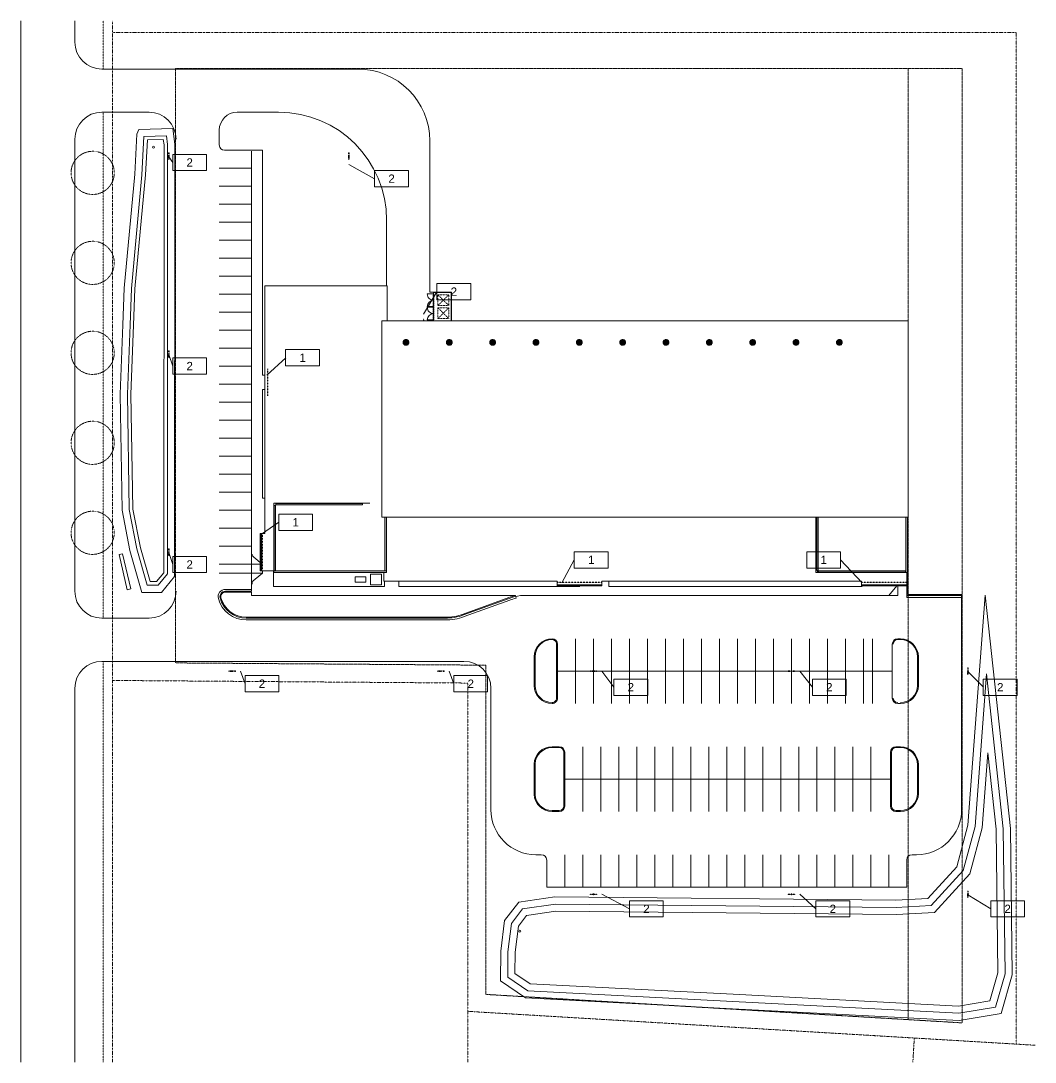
# Model space of a CAD drawing. Header units: inches. Extents: x 1 to 127281, y -26064 to 104775.
# Drawn here: x 28140 to 34902, y -26064 to -19120 of the extents above; entities that cross this region are included whole.
import ezdxf

# ---------------------------------------------------------------- set-up
doc = ezdxf.new("R2010")
doc.units = ezdxf.units.IN
doc.header["$MEASUREMENT"] = 0
for name, pattern in [('Center 1_4_', [0.53125, 0.25, -0.09375, 0.09375, -0.09375]), ('Dash', [0.25, 0.125, -0.125]), ('Dash 1_16_', [0.125, 0.0625, -0.0625]), ('Hidden', [0.28125, 0.1875, -0.09375]), ('Hidden 1_8_', [0.1875, 0.125, -0.0625])]:
    doc.linetypes.add(name, pattern=pattern)
for name, color, linetype, lineweight in [('A-DETL', 90, 'Continuous', 9), ('A-DETL-HDLN', 90, 'Hidden 1_8_', 9), ('A-DOOR', 31, 'Continuous', 9), ('A-FLOR-OTLN', 90, 'Continuous', 9), ('A-GENM', 13, 'Continuous', 9), ('A-PROP-SBCK', 71, 'Hidden', 15), ('A-ROOF', 132, 'Continuous', 9), ('A-ROOF-OTLN', 132, 'Continuous', 9), ('BMP', 80, 'Continuous', 9), ('C-TOPO', 7, 'Continuous', 9), ('Conc', 7, 'Continuous', 9), ('E-ELEC-EQPM', 71, 'Continuous', 9), ('E-LITE-EQPM', 33, 'Continuous', 9), ('E-LITE-EQPM-HDLN', 30, 'Dash', 9), ('E-LITE-EQPM-IDEN', 33, 'Continuous', 9), ('EOP-EX', 125, 'Continuous', 9), ('EOP-PR', 4, 'Continuous', 9), ('L-SITE-WALL', 31, 'Continuous', 9), ('PAINT', 190, 'Continuous', 9), ('PROP', 3, 'Center 1_4_', 9), ('S-BEAM', 12, 'Continuous', 9)]:
    doc.layers.add(name, color=color, linetype=linetype, lineweight=lineweight)
doc.styles.add('Arial_3', font='arial.ttf', dxfattribs={"height": 55.323728})
pattern_1 = [(270, (7767.302, 0), (-8, -5e-16), [])]

# ---------------------------------------------------------------- blocks, each defined once
blk = doc.blocks.new('turbine vent - turbine vent-625927-Site Lighting Plan')
at = {"layer": 'A-GENM'}
for points in [[(25829.9, -21283.1), (25829.9, -21245.1), (25826.4, -21245.5), (25823.6, -21246.3), (25820.7, -21247.5), (25816.9, -21250.2), (25813.4, -21254.6), (25812.2, -21257.6), (25811.1, -21261.5), (25810.9, -21264.1), (25811.4, -21268), (25812.3, -21271.2), (25814.5, -21275.1), (25815.9, -21276.9), (25820.2, -21280.4), (25822.1, -21281.3), (25825.6, -21282.5), (25827.6, -21282.8), (25829.2, -21283)], [(25829.9, -21283.1), (25834.7, -21282.4), (25837.4, -21281.4), (25841, -21279.4), (25845, -21275.6), (25847.6, -21270.7), (25848.7, -21267), (25848.8, -21262), (25848.4, -21260.1), (25847.6, -21257.3), (25846.1, -21254.3), (25843.9, -21251.4), (25841.4, -21249), (25839.7, -21247.9), (25838.3, -21247.1), (25835, -21245.9), (25829.9, -21245.1), (25829.9, -21282.9)]]:
    blk.add_hatch(color=256, dxfattribs=at).paths.add_polyline_path(points, flags=0)
at = {"layer": 'A-GENM', "flags": 128}
for points in [[(25829.9, -21245.1), (25826.8, -21245.3), (25823.8, -21246.1), (25821, -21247.3), (25818.4, -21249), (25816.1, -21251), (25814.2, -21253.4), (25812.6, -21256.1), (25811.6, -21259), (25811, -21262), (25810.9, -21265.1), (25811.3, -21268.2), (25812.2, -21271.1), (25813.6, -21273.9), (25815.4, -21276.4), (25817.6, -21278.6), (25820.1, -21280.4), (25822.9, -21281.7), (25825.8, -21282.6), (25828.9, -21283), (25829.9, -21283.1)], [(25829.9, -21283.1), (25833, -21282.8), (25836, -21282.1), (25838.8, -21280.9), (25841.4, -21279.2), (25843.7, -21277.1), (25845.6, -21274.7), (25847.1, -21272), (25848.2, -21269.1), (25848.8, -21266.1), (25848.9, -21263), (25848.4, -21260), (25847.5, -21257), (25846.2, -21254.3), (25844.4, -21251.8), (25842.2, -21249.6), (25839.7, -21247.8), (25836.9, -21246.4), (25833.9, -21245.5), (25830.9, -21245.1), (25829.9, -21245.1)]]:
    blk.add_lwpolyline(points, dxfattribs=at)
blk = doc.blocks.new('Girt_C - 8_D-947122-Site Lighting Plan')
at = {"layer": 'S-BEAM'}
for points in [[(22106.4, -22346.9), (22651.1, -22346.9), (22651.1, -22339.2), (22073.1, -22339.2), (22073.1, -22346.9)], [(22651.1, -22339.2), (22651.1, -22339.1), (22431.6, -22339.2)]]:
    blk.add_hatch(color=256, dxfattribs=at).paths.add_polyline_path(points, flags=0)
for p, q in [((22651.1, -22339.1), (22073.1, -22339.1)), ((22073.1, -22339.2), (22073.1, -22339.1)), ((22073.1, -22346.9), (22073.1, -22339.2)), ((22073.1, -22347.1), (22073.1, -22346.9)), ((22073.1, -22347.1), (22651.1, -22347.1)), ((22651.1, -22339.1), (22651.1, -22339.2)), ((22651.1, -22339.2), (22651.1, -22346.9)), ((22651.1, -22346.9), (22651.1, -22347.1))]:
    blk.add_line(p, q, dxfattribs=at)
blk = doc.blocks.new('Girt_C - 8_D-948458-Site Lighting Plan')
at = {"layer": 'S-BEAM'}
for points in [[(22069.5, -22786.7), (22069.5, -22350.6), (22061.8, -22350.6), (22061.8, -22786.7)], [(22061.7, -22786.7), (22061.8, -22786.7), (22061.6, -22786.7)], [(22069.6, -22786.7), (22069.6, -22786.7), (22069.5, -22786.7)]]:
    blk.add_hatch(color=256, dxfattribs=at).paths.add_polyline_path(points, flags=0)
for p, q in [((22061.6, -22350.6), (22061.6, -22786.7)), ((22061.6, -22350.6), (22061.8, -22350.6)), ((22061.8, -22350.6), (22069.5, -22350.6)), ((22069.5, -22350.6), (22069.6, -22350.6)), ((22069.6, -22786.7), (22069.6, -22350.6))]:
    blk.add_line(p, q, dxfattribs=at)
blk = doc.blocks.new('Girt_C - 8_D-947499-Site Lighting Plan')
at = {"layer": 'S-BEAM'}
for points in [[(26270.4, -22795.1), (26270.4, -22787.5), (25691.4, -22787.5), (25691.4, -22795.1), (26015.3, -22795.1)], [(26270.4, -22795.3), (26270.4, -22795.1), (26015.2, -22795.3)]]:
    blk.add_hatch(color=256, dxfattribs=at).paths.add_polyline_path(points, flags=0)
for p, q in [((26270.4, -22787.3), (25691.4, -22787.3)), ((25691.4, -22787.5), (25691.4, -22787.3)), ((25691.4, -22795.1), (25691.4, -22787.5)), ((25691.4, -22795.3), (25691.4, -22795.1)), ((25691.4, -22795.3), (26270.4, -22795.3)), ((26270.4, -22787.3), (26270.4, -22787.5)), ((26270.4, -22787.5), (26270.4, -22795.1)), ((26270.4, -22795.1), (26270.4, -22795.3))]:
    blk.add_line(p, q, dxfattribs=at)
blk = doc.blocks.new('Girt_C - 8_D-948025-Site Lighting Plan')
at = {"layer": 'S-BEAM'}
for points in [[(25680.6, -22784.3), (25688.2, -22784.3), (25688.2, -22429.1), (25680.6, -22429.1), (25680.6, -22591.7)], [(25680.4, -22784.3), (25680.6, -22784.3), (25680.4, -22591.7)], [(25688.2, -22784.3), (25688.4, -22784.3), (25688.2, -22591.7)]]:
    blk.add_hatch(color=256, dxfattribs=at).paths.add_polyline_path(points, flags=0)
for p, q in [((25680.4, -22429.1), (25680.4, -22784.3)), ((25688.4, -22784.3), (25688.4, -22429.1)), ((25680.6, -22784.3), (25680.4, -22784.3)), ((25688.2, -22784.3), (25680.6, -22784.3)), ((25688.4, -22784.3), (25688.2, -22784.3))]:
    blk.add_line(p, q, dxfattribs=at)
blk = doc.blocks.new('Lighting-Street_Cooper_Navion-Lumark_4-6-LED-Squares - The Caretaker LED-964008-Site Lighting Plan')
at = {"layer": 'E-LITE-EQPM'}
blk.add_line((-1.7, -10.7), (1.6, -10.7), dxfattribs=at)
blk.add_circle((0, -32.4), 3, dxfattribs=at)
at = {"layer": 'E-LITE-EQPM-HDLN'}
for p, q in [((-1.5, -10.7), (-1.5, -29.9)), ((1.5, -10.7), (1.5, -29.9))]:
    blk.add_line(p, q, dxfattribs=at)
blk = doc.blocks.new('Lighting-Street_Cooper_Navion-Lumark_4-6-LED-Squares - The Caretaker LED-V54-Site Lighting Plan')
at = {"layer": 'E-LITE-EQPM'}
blk.add_line((-1.7, -10.7), (1.6, -10.7), dxfattribs=at)
at = {"layer": 'E-LITE-EQPM-HDLN'}
for p, q in [((-1.5, -10.7), (-1.5, -23.7)), ((1.5, -10.7), (1.5, -23.7))]:
    blk.add_line(p, q, dxfattribs=at)
blk = doc.blocks.new('dumpster door - one-1001559-Site Lighting Plan')
at = {"layer": 'A-DOOR'}
h = blk.add_hatch(dxfattribs=at)
h.set_pattern_fill('FP_13', color=256, style=0, pattern_type=2)
h.set_pattern_definition(pattern_1)
h.paths.add_polyline_path([(42, 0.5), (-42, 0.5), (-42, -0.5), (42, -0.5)], flags=0)
for p, q in [((-42, 0.5), (42, 0.5)), ((-42, -0.5), (-42, 0.5)), ((-42, 0), (-42, -42)), ((42, 0.5), (42, -0.5)), ((42, 0), (42, -42)), ((42, -0.5), (-42, -0.5))]:
    blk.add_line(p, q, dxfattribs=at)
for centre, start, end in [((-42, 0), 270, 0), ((42, 0), 180, 270)]:
    blk.add_arc(centre, 42, start, end, dxfattribs=at)
blk = doc.blocks.new('dumpster door - one-V55-Site Lighting Plan')
at = {"layer": 'A-DOOR'}
h = blk.add_hatch(dxfattribs=at)
h.set_pattern_fill('FP_13', color=256, style=0, pattern_type=2)
h.set_pattern_definition(pattern_1)
h.paths.add_polyline_path([(42, 0.5), (-42, 0.5), (-42, -0.5), (42, -0.5)], flags=0)
for p, q in [((-42, 0.5), (42, 0.5)), ((-42, -0.5), (-42, 0.5)), ((-42, 0), (-42, -42)), ((42, 0.5), (42, -0.5)), ((42, 0), (42, -42)), ((42, -0.5), (-42, -0.5))]:
    blk.add_line(p, q, dxfattribs=at)
for centre, start, end in [((-42, 0), 270, 0), ((42, 0), 180, 270)]:
    blk.add_arc(centre, 42, start, end, dxfattribs=at)
blk = doc.blocks.new('Transformer-Dry-Type-Siemens - 6x6x6-1004770-Site Lighting Plan')
at = {"layer": 'E-ELEC-EQPM'}
for p, q in [((36, 36), (-36, 36)), ((-36, 36), (-36, -36)), ((36, -36), (36, 36)), ((-36, -36), (36, -36))]:
    blk.add_line(p, q, dxfattribs=at)
blk = doc.blocks.new('Transformer-Dry-Type-Siemens - 6x3x6-1005805-Site Lighting Plan')
at = {"layer": 'E-ELEC-EQPM'}
for p, q in [((36, 18), (-36, 18)), ((-36, 18), (-36, -18)), ((36, -18), (36, 18)), ((-36, -18), (36, -18))]:
    blk.add_line(p, q, dxfattribs=at)
blk = doc.blocks.new('Lighting Fixture Tag - Boxed-976796-Site Lighting Plan')
at = {"layer": 'E-LITE-EQPM-IDEN'}
for p, q in [((-0.188, 0.094), (0.188, 0.094)), ((-0.188, -0.086), (-0.188, 0.094)), ((0.188, -0.086), (0.188, 0.094)), ((-0.188, -0.086), (0.188, -0.086))]:
    blk.add_line(p, q, dxfattribs=at)

msp = doc.modelspace()

# ---------------------------------------------------------------- hatches: boundary and pattern name
at = {"layer": 'A-ROOF-OTLN', "lineweight": 5}
for points in [[(29735.89402, -22786.67781), (29736.505049, -22786.67781), (29736.287072, -22538.92781), (29735.89402, -22538.92781), (29735.894341, -22781.524663)], [(29736.505049, -22786.67781), (29743.380049, -22786.67781), (29743.262919, -22538.92781), (29736.505049, -22538.92781), (29736.505049, -22781.524663)], [(31855.849654, -22887.74031), (32013.692549, -22887.62318), (32013.692549, -22880.86531), (31716.505049, -22880.98244), (31716.505049, -22887.74031), (31829.12524, -22887.74031)], [(31855.849654, -22888.35134), (32013.692549, -22888.113017), (32013.692549, -22887.74031), (31716.505049, -22887.958287), (31716.505049, -22888.35134), (31829.12524, -22888.35134)], [(33886.905122, -22887.74031), (34045.692549, -22887.62318), (34045.692549, -22880.86531), (33745.192549, -22880.98244), (33745.192549, -22887.74031), (33860.180708, -22887.74031)], [(33886.905122, -22888.35134), (34045.692549, -22888.113017), (34045.692549, -22887.74031), (33745.192549, -22887.958287), (33745.192549, -22888.35134), (33860.180708, -22888.35134)]]:
    msp.add_hatch(color=256, dxfattribs=at).paths.add_polyline_path(points, flags=0)
at = {"layer": 'L-SITE-WALL', "lineweight": 5}
for points in [[(30892.037549, -20930.80281), (31010.537549, -20930.80281), (31010.537549, -20929.30281), (30890.537549, -20929.30281), (30890.537549, -20930.80281)], [(31010.537549, -21118.05281), (31010.537549, -20930.80281), (31009.037549, -20930.80281), (31009.037549, -21118.05281)], [(30566.067549, -22786.67781), (30577.317549, -22786.67781), (30577.317549, -22429.05281), (30566.067549, -22429.05281), (30566.067549, -22786.039628)], [(33451.317549, -22797.67781), (33451.317549, -22784.30281), (33447.747466, -22784.30281), (33447.747466, -22429.05281), (33440.067549, -22429.05281), (33440.067549, -22797.67781), (33447.880049, -22797.67781)], [(34040.067549, -22797.42781), (34051.317549, -22797.42781), (34051.317549, -22429.05281), (34040.067549, -22429.05281), (34040.067549, -22591.656499)], [(30568.130049, -22797.92781), (30577.317549, -22797.92781), (30577.317549, -22786.67781), (29827.192549, -22786.67781), (29827.192549, -22797.92781), (30560.692549, -22797.92781)]]:
    msp.add_hatch(color=256, dxfattribs=at).paths.add_polyline_path(points, flags=0)
h = msp.add_hatch(color=256, dxfattribs=at)
h.paths.add_polyline_path([(30890.537549, -21118.05281), (30892.037549, -21118.05281), (30891.787549, -21114.05281), (30890.537549, -21114.05281)], flags=0)
h.paths.add_polyline_path([(30890.537549, -21030.05281), (30892.037549, -21030.05281), (30891.787549, -21025.05281), (30890.537549, -21025.05281)], flags=0)
h.paths.add_polyline_path([(30891.787549, -20941.05281), (30892.037549, -20941.05281), (30891.787549, -20930.80281), (30890.537549, -20930.80281), (30890.787549, -20941.05281)], flags=0)

# ---------------------------------------------------------------- linework, layer by layer
at = {"layer": 'A-DETL', "linetype": 'Dash 1_16_', "lineweight": 25}
for p, q in [((29785.817549, -21621.05281), (29785.817549, -21441.05281)), ((29749.442549, -22538.92781), (29749.442549, -22786.67781)), ((31716.505049, -22862.30281), (32013.692549, -22862.30281)), ((33745.192549, -22862.30281), (34045.692549, -22862.30281))]:
    msp.add_line(p, q, dxfattribs=at)
at = {"layer": 'A-DETL'}
for p, q in [((28794.636939, -22679.288371), (28818.02182, -22673.889545)), ((28848.625192, -22913.137186), (28794.636939, -22679.288371)), ((28818.02182, -22673.889545), (28872.010073, -22907.738361)), ((29681.037549, -22689.085554), (29681.037549, -22677.085554)), ((29681.537549, -22677.085554), (29681.537549, -22689.085554)), ((28872.010073, -22907.738361), (28848.625192, -22913.137186)), ((29681.037549, -22875.085554), (29681.037549, -22863.085554)), ((29681.537549, -22863.085554), (29681.537549, -22875.085554))]:
    msp.add_line(p, q, dxfattribs=at)
at = {"layer": 'A-DETL-HDLN'}
for p, q in [((28689.537549, -19441.085554), (28689.537549, -19119.781499)), ((28689.537549, -23103.085554), (28689.537549, -19729.085554)), ((30920.168695, -20946.709158), (30993.168695, -20946.709158)), ((30920.168695, -21017.709158), (30920.168695, -20946.709158)), ((30920.168695, -20946.709158), (30993.168695, -21017.709158)), ((30993.168695, -20946.709158), (30920.168695, -21017.709158)), ((30993.168695, -20946.709158), (30993.168695, -21017.709158)), ((30993.168695, -21017.709158), (30920.168695, -21017.709158)), ((30920.168695, -21033.709158), (30993.168695, -21033.709158)), ((30920.168695, -21104.709158), (30920.168695, -21033.709158)), ((30920.168695, -21033.709158), (30993.168695, -21104.709158)), ((30993.168695, -21033.709158), (30920.168695, -21104.709158)), ((30993.168695, -21033.709158), (30993.168695, -21104.709158)), ((30993.168695, -21104.709158), (30920.168695, -21104.709158)), ((28689.537549, -26063.531499), (28689.537549, -23391.085554))]:
    msp.add_line(p, q, dxfattribs=at)
for centre in [(28618.479424, -20133.584291), (28618.479424, -20733.584291), (28618.479424, -21333.584291), (28618.479424, -21933.584291), (28618.479424, -22533.584291)]:
    msp.add_circle(centre, 144, dxfattribs=at)
at = {"layer": 'A-FLOR-OTLN'}
for p, q in [((29736.075449, -22731.035414), (29678.537549, -22683.087163)), ((29736.07188, -22743.087163), (29678.537549, -22743.087163)), ((29750.537549, -22803.083944), (29678.537549, -22863.083944)), ((29750.537549, -22803.083944), (29678.537549, -22803.083944)), ((29678.537549, -22803.085554), (29678.537549, -22923.085554)), ((29750.537549, -22803.083944), (29750.537549, -22786.67781)), ((33980.043768, -22888.170359), (33926.796168, -22952.067479)), ((33986.796168, -22888.172008), (33986.796168, -22952.067479)), ((33986.796168, -22952.067479), (33926.796168, -22952.067479))]:
    msp.add_line(p, q, dxfattribs=at)
at = {"layer": 'A-PROP-SBCK'}
for p, q in [((29171.537549, -19438.180554), (34414.817549, -19438.180554)), ((29171.537549, -23401.253705), (29171.537549, -19438.180554)), ((34054.817549, -19438.180554), (34054.817549, -21121.30281)), ((34414.817549, -19438.180554), (34414.817549, -25801.376223)), ((34054.817549, -22429.05281), (34054.817549, -25779.864276)), ((31239.447511, -23416.400504), (29171.537549, -23401.253705)), ((31239.747653, -25611.648627), (31239.447511, -23416.400504)), ((34414.817549, -25801.376223), (31239.747653, -25611.648627))]:
    msp.add_line(p, q, dxfattribs=at)
at = {"layer": 'A-ROOF'}
for p, q in [((30581.057783, -20887.05281), (29767.442549, -20887.05281)), ((29767.442549, -20887.05281), (29767.442549, -22538.92781)), ((30581.057783, -21121.30281), (30581.057783, -20887.05281)), ((34055.057783, -21121.30281), (30546.327314, -21121.30281)), ((30546.327314, -21121.30281), (30546.327314, -22429.05281)), ((34055.057783, -22429.05281), (34055.057783, -21121.30281)), ((30546.327314, -22429.05281), (34055.057783, -22429.05281)), ((29767.442549, -22538.92781), (29743.442549, -22538.92781)), ((29743.442549, -22538.92781), (29743.442549, -22786.67781)), ((29743.442549, -22786.67781), (29827.192549, -22786.67781)), ((30560.692549, -22855.80281), (30560.692549, -22797.92781)), ((34045.692549, -22797.42781), (34045.692549, -22880.80281)), ((30560.692549, -22855.80281), (31716.505049, -22855.80281)), ((31716.505049, -22855.80281), (31716.505049, -22880.80281)), ((31716.505049, -22880.80281), (32013.692549, -22880.80281)), ((32013.692549, -22880.80281), (32013.692549, -22855.80281)), ((32013.692549, -22855.80281), (33745.192549, -22855.80281)), ((33745.192549, -22855.80281), (33745.192549, -22880.80281)), ((33745.192549, -22880.80281), (34045.692549, -22880.80281))]:
    msp.add_line(p, q, dxfattribs=at)
at = {"layer": 'A-ROOF-OTLN'}
for p, q in [((29735.89324, -22538.92781), (29735.89324, -22786.67781)), ((29735.89324, -22538.92781), (29743.442549, -22538.92781)), ((29736.505049, -22786.67781), (29736.505049, -22538.92781)), ((29743.380049, -22786.67781), (29743.380049, -22538.92781)), ((29743.442549, -22786.67781), (29735.89324, -22786.67781)), ((31716.505049, -22888.352119), (31716.505049, -22880.80281)), ((32013.692549, -22880.86531), (31716.505049, -22880.86531)), ((32013.692549, -22887.74031), (31716.505049, -22887.74031)), ((31716.505049, -22888.352119), (32013.692549, -22888.352119)), ((32013.692549, -22880.80281), (32013.692549, -22888.352119)), ((33745.192549, -22888.352119), (33745.192549, -22880.80281)), ((34045.692549, -22880.86531), (33745.192549, -22880.86531)), ((34045.692549, -22887.74031), (33745.192549, -22887.74031)), ((33745.192549, -22888.352119), (34045.692549, -22888.352119)), ((34045.692549, -22880.80281), (34045.692549, -22888.352119))]:
    msp.add_line(p, q, dxfattribs=at)
at = {"layer": 'BMP'}
for p, q in [((28913.419484, -19874.887016), (28925.706151, -19843.630954)), ((28925.706151, -19843.630954), (29152.429964, -19838.057794)), ((29152.429964, -19838.057794), (29166.138837, -19941.841877)), ((28899.402421, -20142.432787), (28913.419484, -19874.887016)), ((28947.285823, -20145.91484), (28960.652325, -19890.786432)), ((28960.652325, -19890.786432), (29110.491449, -19887.103196)), ((28971.227524, -20147.655866), (28983.456838, -19914.233118)), ((28983.456838, -19914.233118), (29089.522192, -19911.625897)), ((29089.522192, -19911.625897), (29094.136063, -19946.555563)), ((29110.491449, -19887.103196), (29118.136987, -19944.984334)), ((29094.136063, -19946.555563), (29092.464408, -22799.518347)), ((29118.136987, -19944.984334), (29116.459404, -22808.066025)), ((29166.138837, -19941.841877), (29164.449396, -22825.161381)), ((28828.731501, -20901.457743), (28899.402421, -20142.432787)), ((28876.649138, -20904.572102), (28947.285823, -20145.91484)), ((28900.607957, -20906.129281), (28971.227524, -20147.655866)), ((28819.69066, -21145.920845), (28828.731501, -20901.457743)), ((28867.656448, -21147.733216), (28876.649138, -20904.572102)), ((28891.639342, -21148.639401), (28900.607957, -20906.129281)), ((28801.831526, -21608.749304), (28819.69066, -21145.920845)), ((28849.846788, -21609.279506), (28867.656448, -21147.733216)), ((28873.85442, -21609.544607), (28891.639342, -21148.639401)), ((28814.604701, -22383.563299), (28801.831526, -21608.749304)), ((28862.528029, -22378.516766), (28849.846788, -21609.279506)), ((28886.489692, -22375.9935), (28873.85442, -21609.544607)), ((28866.965966, -22650.989122), (28814.604701, -22383.563299)), ((28913.686901, -22639.801581), (28862.528029, -22378.516766)), ((28937.047368, -22634.20781), (28886.489692, -22375.9935)), ((29000.909437, -22859.080187), (28937.047368, -22634.20781)), ((28946.396882, -22930.682831), (28866.965966, -22650.989122)), ((28982.738585, -22882.947735), (28913.686901, -22639.801581)), ((29092.464408, -22799.518347), (29043.664554, -22859.393355)), ((29116.459404, -22808.066025), (29054.997283, -22883.477008)), ((29164.449396, -22825.161381), (29077.662741, -22931.644313)), ((29054.997283, -22883.477008), (28982.738585, -22882.947735)), ((29043.664554, -22859.393355), (29000.909437, -22859.080187)), ((29077.662741, -22931.644313), (28946.396882, -22930.682831)), ((34569.62416, -22948.607676), (34454.212123, -24484.120032)), ((34738.077409, -24504.371251), (34569.62416, -22948.607676)), ((34578.254244, -23474.210466), (34501.737743, -24492.23282)), ((34690.109081, -24507.254842), (34578.254244, -23474.210466)), ((34586.884329, -23999.813256), (34549.263363, -24500.345608)), ((34642.140754, -24510.138432), (34586.884329, -23999.813256)), ((34454.212123, -24484.120032), (34379.613343, -24761.055598)), ((34501.737743, -24492.23282), (34422.925753, -24784.809225)), ((34549.263363, -24500.345608), (34466.238164, -24808.562852)), ((34653.846713, -25467.420436), (34642.140754, -24510.138432)), ((34701.929783, -25473.920188), (34690.109081, -24507.254842)), ((34750.012853, -25480.41994), (34738.077409, -24504.371251)), ((34379.613343, -24761.055598), (34187.520895, -24971.372682)), ((34422.925753, -24784.809225), (34209.79923, -25018.155977)), ((34466.238164, -24808.562852), (34232.077566, -25064.939271)), ((31459.015736, -24996.335424), (31365.180746, -25119.543664)), ((31700.898925, -24960.93846), (31459.015736, -24996.335424)), ((33974.474423, -24983.786538), (31700.898925, -24960.93846)), ((34187.520895, -24971.372682), (33974.474423, -24983.786538)), ((31485.339143, -25040.994522), (31411.149231, -25138.408167)), ((31704.152469, -25008.97358), (31485.339143, -25040.994522)), ((31707.406013, -25057.0087), (31511.66255, -25085.653619)), ((33975.630667, -25031.800582), (31704.152469, -25008.97358)), ((33976.78691, -25079.814625), (31707.406013, -25057.0087)), ((34209.79923, -25018.155977), (33975.630667, -25031.800582)), ((34232.077566, -25064.939271), (33976.78691, -25079.814625)), ((31365.180746, -25119.543664), (31338.902888, -25323.778948)), ((31511.66255, -25085.653619), (31457.117716, -25157.272671)), ((31411.149231, -25138.408167), (31386.880368, -25327.029252)), ((31457.117716, -25157.272671), (31434.857848, -25330.279556)), ((31338.902888, -25323.778948), (31337.450971, -25522.001233)), ((31386.880368, -25327.029252), (31385.637853, -25496.663046)), ((31434.857848, -25330.279556), (31433.824735, -25471.32486)), ((31433.824735, -25471.32486), (31535.600865, -25540.249858)), ((34600.027947, -25653.910783), (34653.846713, -25467.420436)), ((34637.790118, -25696.174043), (34701.929783, -25473.920188)), ((34675.55229, -25738.437303), (34750.012853, -25480.41994)), ((31337.450971, -25522.001233), (31503.903516, -25634.726498)), ((31385.637853, -25496.663046), (31519.75219, -25587.488178)), ((31535.600865, -25540.249858), (32889.971414, -25610.920668)), ((31519.75219, -25587.488178), (32887.470185, -25658.855455)), ((32889.994262, -25610.921863), (34390.477876, -25689.575415)), ((31503.903516, -25634.726498), (32884.968957, -25706.790243)), ((32887.481609, -25658.856053), (34393.282444, -25737.788328)), ((34390.477876, -25689.575415), (34600.027947, -25653.910783)), ((32884.968957, -25706.790243), (34396.087013, -25786.00124)), ((34393.282444, -25737.788328), (34637.790118, -25696.174043)), ((34396.087013, -25786.00124), (34675.55229, -25738.437303))]:
    msp.add_line(p, q, dxfattribs=at)
for centre in [(29024.26423, -19962.482005), (31466.231057, -25190.302039)]:
    msp.add_circle(centre, 6, dxfattribs=at)
at = {"layer": 'C-TOPO'}
for p, q in [((34052.692948, -22429.05281), (34052.692948, -22799.302734)), ((29824.942948, -22799.302734), (29824.942948, -22786.67781)), ((29824.942948, -22799.302734), (30560.692549, -22799.302734)), ((34052.692948, -22799.302734), (34045.692549, -22799.302734))]:
    msp.add_line(p, q, dxfattribs=at)
at = {"layer": 'Conc'}
for p, q in [((29750.537549, -19983.100554), (29678.537549, -19983.100554)), ((29678.537549, -22923.085554), (29678.537549, -19989.335554)), ((29750.537549, -19983.100554), (29750.537549, -21481.42781)), ((29750.537549, -21481.42781), (29767.442549, -21481.42781)), ((29750.537549, -21578.17781), (29767.442549, -21578.17781)), ((29750.537549, -21578.17781), (29750.537549, -22301.67781)), ((29750.537549, -22301.67781), (29767.442549, -22301.67781)), ((29824.817549, -22799.42781), (29824.817549, -22892.067479)), ((34052.792949, -22799.42781), (34052.792949, -22946.067479)), ((29824.817549, -22892.067479), (30563.567549, -22892.067479)), ((30563.567549, -22892.067479), (30563.567549, -22855.80281)), ((30660.317549, -22892.067479), (30660.317549, -22855.80281)), ((30660.317549, -22892.067479), (31866.317549, -22892.067479)), ((32059.567549, -22892.067479), (32059.567549, -22855.80281)), ((32059.567549, -22892.067479), (33748.317549, -22892.067479)), ((34046.792949, -22880.067479), (34046.792949, -22964.067479)), ((29678.537549, -22952.067479), (29678.537549, -22929.085554)), ((31437.209964, -22952.067479), (29678.537549, -22952.067479)), ((33926.796168, -22952.067479), (31471.205411, -22952.067479)), ((34411.817549, -22964.067479), (34046.792949, -22964.067479))]:
    msp.add_line(p, q, dxfattribs=at)
msp.add_arc((28994.537549, -19909.085554), 180, 360, 90, dxfattribs=at)
at = {"layer": 'E-LITE-EQPM-IDEN'}
for p, q in [((29126.537549, -20025.81242), (29152.648703, -20064.620039)), ((30326.537549, -20078.138245), (30498.600785, -20172.540163)), ((30825.019776, -21074.717376), (30914.002538, -20925.818707)), ((29126.537549, -21345.81242), (29152.648703, -21422.097415)), ((29780.324822, -21481.42781), (29905.56764, -21366.453939)), ((29744.201358, -22543.05281), (29859.520397, -22463.824776)), ((29126.537549, -22665.81242), (29152.648703, -22745.238883)), ((31745.692549, -22867.587817), (31829.509159, -22714.625141)), ((33748.192549, -22867.587817), (33605.075579, -22714.625141)), ((29603.601031, -23456.067479), (29634.520397, -23540.202488)), ((30995.601031, -23456.067479), (31026.520397, -23540.202488)), ((32013.152983, -23456.067479), (32093.680343, -23563.684378)), ((33333.152983, -23456.067479), (33417.339613, -23563.684378)), ((34453.817549, -23459.077089), (34556.869554, -23563.684378)), ((32013.152983, -24944.067479), (32197.90425, -25041.600071)), ((33333.152983, -24944.067479), (33440.796871, -25041.600071)), ((34453.817549, -24947.077089), (34606.075854, -25041.600071))]:
    msp.add_line(p, q, dxfattribs=at)
at = {"layer": 'EOP-EX'}
for p, q in [((28139.537549, -26063.531499), (28139.537549, -19119.781499)), ((28499.537549, -19261.085554), (28499.537549, -19119.781499)), ((28499.537549, -22923.085554), (28499.537549, -19909.085554)), ((28499.537549, -26063.531499), (28499.537549, -23571.085554))]:
    msp.add_line(p, q, dxfattribs=at)
at = {"layer": 'EOP-PR'}
for p, q in [((30386.537549, -19441.085554), (28679.537549, -19441.085554)), ((28994.537549, -19729.085554), (28679.537549, -19729.085554)), ((29858.537549, -19729.085554), (29582.537549, -19729.085554)), ((29462.537549, -19947.100554), (29462.537549, -19849.085554)), ((30866.537549, -19921.085554), (30866.537549, -20929.30281)), ((29498.537549, -19983.100554), (29678.537549, -19983.100554)), ((30578.537549, -20887.05281), (30578.537549, -20449.085554)), ((30866.537549, -20929.30281), (30890.537549, -20929.30281)), ((29503.110148, -22911.085554), (29678.537549, -22911.085554)), ((29503.110148, -22923.085554), (29678.537549, -22923.085554)), ((29503.110148, -22929.085554), (29678.537549, -22929.085554)), ((31088.985174, -23075.736742), (31393.095718, -22965.049556)), ((31091.037295, -23081.374897), (31395.147839, -22970.687711)), ((31095.141536, -23092.651209), (31399.252081, -22981.964023)), ((31441.196774, -22969.620409), (31437.209964, -22952.067479)), ((34046.792949, -22952.067479), (34411.817549, -22952.067479)), ((34052.792949, -22946.067479), (34411.817549, -22946.067479)), ((34411.817549, -22946.067479), (34411.817549, -24380.067479)), ((28679.537549, -23103.085554), (28994.537549, -23103.085554)), ((29642.537549, -23097.085554), (30967.910043, -23097.085554)), ((29642.537549, -23103.085554), (30967.910043, -23103.085554)), ((29642.537549, -23115.085554), (30967.910043, -23115.085554)), ((33985.817549, -23240.067479), (34003.817549, -23240.067479)), ((33985.817549, -23246.067479), (34003.817549, -23246.067479)), ((31711.817549, -23636.067479), (31711.817549, -23276.067479)), ((31717.817549, -23636.067479), (31717.817549, -23276.067479)), ((33949.817549, -23276.067479), (33949.817549, -23636.067479)), ((31093.814163, -23391.085554), (28679.537549, -23391.085554)), ((31561.818076, -23552.067479), (31561.818076, -23360.067479)), ((31567.818076, -23552.067479), (31567.818076, -23360.067479)), ((34117.817549, -23360.067479), (34117.817549, -23552.067479)), ((34123.817549, -23360.067479), (34123.817549, -23552.067479)), ((31273.818076, -24380.108496), (31273.818076, -23559.460554)), ((33985.817549, -23672.067479), (34003.817549, -23672.067479)), ((31729.817988, -23966.102725), (31681.699158, -23966.102021)), ((31729.818076, -23960.102725), (31681.699246, -23960.102021)), ((31759.817549, -24356.055187), (31759.817549, -23996.102725)), ((31765.817549, -24356.055187), (31765.817549, -23996.102725)), ((33937.817549, -23996.067479), (33937.817549, -24356.067479)), ((33943.817549, -23996.067479), (33943.817549, -24356.067479)), ((33973.817549, -23960.067479), (34003.817549, -23960.067479)), ((33973.817549, -23966.067479), (34003.817549, -23966.067479)), ((31561.818076, -24277.968887), (31561.818076, -24074.723704)), ((31567.818076, -24277.818492), (31567.818076, -24074.859955)), ((34117.817549, -24080.067479), (34117.817549, -24272.067479)), ((34123.817549, -24080.067479), (34123.817549, -24272.067479)), ((31729.817988, -24386.032232), (31681.67284, -24386.032937)), ((31729.818076, -24392.032232), (31681.672928, -24392.032937)), ((33973.817549, -24386.067479), (34003.817549, -24386.067479)), ((33973.817549, -24392.067479), (34003.817549, -24392.067479)), ((31609.817549, -24680.067479), (31573.818073, -24680.067479)), ((31645.817549, -24896.067479), (31645.817549, -24716.067479)), ((34045.817549, -24716.067479), (34045.817549, -24896.067479)), ((34111.817549, -24680.067479), (34081.817549, -24680.067479)), ((34045.817549, -24896.067479), (31645.817549, -24896.067479))]:
    msp.add_line(p, q, dxfattribs=at)
for centre, radius, start, end in [((28679.537549, -19261.085554), 180, 180, 270), ((30386.537549, -19921.085554), 480, 0, 90), ((28679.537549, -19909.085554), 180, 90, 180), ((29582.537549, -19849.085554), 120, 90, 180), ((29858.537549, -20449.085554), 720, 0, 90), ((29498.537549, -19947.100554), 36, 180, 270), ((29503.110148, -22959.085554), 48, 90, 194.4775121859), ((28679.537549, -22923.085554), 180, 180, 270), ((28994.537549, -22923.085554), 180, 270, 360), ((29642.537549, -22923.085554), 192, 194.4775121859, 270), ((29503.110148, -22959.085554), 36, 90, 194.4775121859), ((29642.537549, -22923.085554), 180, 194.4775121859, 270), ((29503.110148, -22959.085554), 30, 90, 194.4775121859), ((29642.537549, -22923.085554), 174, 194.4775121859, 270), ((31518.275091, -23308.977055), 366, 102.7965286223, 110), ((31518.275091, -23308.977055), 360, 97.5128825636, 110), ((31518.275091, -23308.977055), 348, 102.7965286223, 110), ((30967.910043, -22743.085554), 354, 270, 290), ((30967.910043, -22743.085554), 360, 270, 290), ((30967.910043, -22743.085554), 372, 270, 290), ((31681.818076, -23360.067479), 120, 90, 180), ((31681.818076, -23360.067479), 114, 90.000359496, 180), ((31681.817549, -23276.067479), 30, 0, 90.000359496), ((31681.817549, -23276.067479), 36, 0, 89.9991611754), ((33985.817549, -23276.067479), 36, 90, 180), ((33985.817549, -23276.067479), 30, 90, 180), ((34003.817549, -23360.067479), 120, 0, 90), ((34003.817549, -23360.067479), 114, 0, 90), ((28679.537549, -23571.085554), 180, 90, 180), ((31093.814163, -23571.085554), 180, 0, 90), ((31681.818076, -23552.067479), 120, 180, 269.999640504), ((31681.818076, -23552.067479), 114, 180, 269.999640504), ((34003.817549, -23552.067479), 120, 270, 0), ((34003.817549, -23552.067479), 114, 270, 0), ((31681.817549, -23636.067479), 36, 269.999640504, 0), ((31681.817549, -23636.067479), 30, 269.999640504, 0), ((33985.817549, -23636.067479), 36, 180, 270), ((33985.817549, -23636.067479), 30, 180, 270), ((31681.697489, -24080.102021), 120, 89.9991611759, 177.4311822551), ((31681.697489, -24080.102021), 114, 89.9991611759, 177.3644369829), ((31729.817549, -23996.102725), 30, 0, 89.9991611759), ((31729.817549, -23996.102725), 36, 0, 89.9991611759), ((33973.817549, -23996.067479), 36, 90, 180), ((33973.817549, -23996.067479), 30, 90, 180), ((34003.817549, -24080.067479), 120, 0, 90), ((34003.817549, -24080.067479), 114, 0, 90), ((31681.671171, -24272.032937), 120, 182.8353643494, 270.0008388241), ((31681.671171, -24272.032937), 114, 182.9090380694, 270.0008388241), ((34003.817549, -24272.067479), 120, 270, 0), ((34003.817549, -24272.067479), 114, 270, 0), ((31729.817549, -24356.032232), 30, 270.0008388241, 0), ((31729.817549, -24356.032232), 36, 270.0008388241, 0), ((33973.817549, -24356.067479), 36, 180, 270), ((33973.817549, -24356.067479), 30, 180, 270), ((31573.818073, -24380.067479), 300, 180.0078336722, 270), ((34111.817549, -24380.067479), 300, 270, 0), ((31609.817549, -24716.067479), 36, 360, 90), ((34081.817549, -24716.067479), 36, 90, 180)]:
    msp.add_arc(centre, radius, start, end, dxfattribs=at)
at = {"layer": 'L-SITE-WALL'}
for p, q in [((30890.537549, -20929.30281), (31010.537549, -20929.30281)), ((30890.537549, -20941.05281), (30890.537549, -20929.30281)), ((30890.537549, -20941.05281), (30892.037549, -20941.05281)), ((31009.037549, -20930.80281), (30892.037549, -20930.80281)), ((30892.037549, -20930.80281), (30892.037549, -20941.05281)), ((31009.037549, -21118.05281), (31009.037549, -20930.80281)), ((31010.537549, -20929.30281), (31010.537549, -21118.05281)), ((30890.537549, -21030.05281), (30890.537549, -21025.05281)), ((30892.037549, -21025.05281), (30890.537549, -21025.05281)), ((30890.537549, -21030.05281), (30892.037549, -21030.05281)), ((30892.037549, -21025.05281), (30892.037549, -21030.05281)), ((30890.537549, -21118.05281), (30890.537549, -21114.05281)), ((30892.037549, -21114.05281), (30890.537549, -21114.05281)), ((30890.537549, -21118.05281), (30892.037549, -21118.05281)), ((30892.037549, -21114.05281), (30892.037549, -21118.05281)), ((31009.037549, -21118.05281), (31010.537549, -21118.05281)), ((29826.317549, -22797.92781), (29826.317549, -22336.42781)), ((29826.317549, -22336.42781), (30467.067549, -22336.42781)), ((29826.567549, -22336.67781), (29826.567549, -22797.92781)), ((30467.067549, -22336.67781), (29826.567549, -22336.67781)), ((30467.067549, -22336.42781), (30467.067549, -22336.67781)), ((30566.067549, -22786.67781), (30566.067549, -22429.05281)), ((30577.317549, -22429.05281), (30577.317549, -22797.92781)), ((33440.067549, -22797.92781), (33440.067549, -22429.05281)), ((34040.067549, -22797.42781), (34040.067549, -22429.05281)), ((34051.317549, -22429.05281), (34051.317549, -22797.42781)), ((29826.567549, -22797.92781), (29826.317549, -22797.92781)), ((29827.192549, -22797.92781), (29827.192549, -22786.67781)), ((30577.317549, -22786.67781), (29827.192549, -22786.67781)), ((30577.317549, -22797.92781), (29827.192549, -22797.92781)), ((34051.317549, -22797.92781), (33440.067549, -22797.92781)), ((33451.317549, -22784.30281), (33451.317549, -22797.67781)), ((33451.317549, -22797.67781), (34051.317549, -22797.67781)), ((34051.317549, -22797.42781), (34040.067549, -22797.42781)), ((34051.317549, -22797.67781), (34051.317549, -22797.92781))]:
    msp.add_line(p, q, dxfattribs=at)
at = {"layer": 'PAINT'}
for p, q in [((29462.537549, -20103.085554), (29678.537549, -20103.085554)), ((29462.537549, -20223.085554), (29678.537549, -20223.085554)), ((29462.537549, -20343.085554), (29678.537549, -20343.085554)), ((29462.537549, -20463.085554), (29678.537549, -20463.085554)), ((29462.537549, -20583.085554), (29678.537549, -20583.085554)), ((29462.537549, -20703.085554), (29678.537549, -20703.085554)), ((29462.537549, -20823.085554), (29678.537549, -20823.085554)), ((29462.537549, -20943.085554), (29678.537549, -20943.085554)), ((29462.537549, -21063.085554), (29678.537549, -21063.085554)), ((29462.537549, -21183.085554), (29678.537549, -21183.085554)), ((29462.537549, -21303.085554), (29678.537549, -21303.085554)), ((29462.537549, -21423.085554), (29678.537549, -21423.085554)), ((29462.537549, -21543.085554), (29678.537549, -21543.085554)), ((29462.537549, -21663.085554), (29678.537549, -21663.085554)), ((29462.537549, -21783.085554), (29678.537549, -21783.085554)), ((29462.537549, -21903.085554), (29678.537549, -21903.085554)), ((29462.537549, -22023.085554), (29678.537549, -22023.085554)), ((29462.537549, -22143.085554), (29678.537549, -22143.085554)), ((29462.537549, -22263.085554), (29678.537549, -22263.085554)), ((29462.537549, -22383.085554), (29678.537549, -22383.085554)), ((29462.977018, -22503.087163), (29678.977018, -22503.087163)), ((29462.537549, -22623.085554), (29678.537549, -22623.085554)), ((29462.537549, -22743.085554), (29678.537549, -22743.085554)), ((29462.537549, -22803.085554), (29678.537549, -22803.085554)), ((31837.817549, -23672.067479), (31837.817549, -23240.067479)), ((31957.817549, -23672.067479), (31957.817549, -23240.067479)), ((32077.817549, -23672.067479), (32077.817549, -23240.067479)), ((32197.817549, -23672.067479), (32197.817549, -23240.067479)), ((32317.817549, -23672.067479), (32317.817549, -23240.067479)), ((32437.817549, -23672.067479), (32437.817549, -23240.067479)), ((32557.817549, -23672.067479), (32557.817549, -23240.067479)), ((32677.817549, -23672.067479), (32677.817549, -23240.067479)), ((32797.817549, -23672.067479), (32797.817549, -23240.067479)), ((32917.817549, -23672.067479), (32917.817549, -23240.067479)), ((33037.817549, -23672.067479), (33037.817549, -23240.067479)), ((33157.817549, -23672.067479), (33157.817549, -23240.067479)), ((33277.817549, -23672.067479), (33277.817549, -23240.067479)), ((33397.817549, -23672.067479), (33397.817549, -23240.067479)), ((33517.817549, -23672.067479), (33517.817549, -23240.067479)), ((33637.817549, -23456.067479), (33637.817549, -23240.067479)), ((33757.817549, -23672.067479), (33757.817549, -23240.067479)), ((33817.817549, -23672.067479), (33817.817549, -23240.067479)), ((31935.653609, -23456.067479), (31717.817549, -23456.067479)), ((31979.527983, -23456.067479), (31936.107115, -23456.067479)), ((33255.653609, -23456.067479), (31979.981488, -23456.067479)), ((33299.527983, -23456.067479), (33256.107115, -23456.067479)), ((33949.817549, -23456.067479), (33299.981488, -23456.067479)), ((33637.817549, -23672.067479), (33637.817549, -23456.067479)), ((31885.817549, -24392.067479), (31885.817549, -23960.067479)), ((32005.817549, -24392.067479), (32005.817549, -23960.067479)), ((32125.817549, -24392.067479), (32125.817549, -23960.067479)), ((32245.817549, -24392.067479), (32245.817549, -23960.067479)), ((32365.817549, -24392.067479), (32365.817549, -23960.067479)), ((32485.817549, -24392.067479), (32485.817549, -23960.067479)), ((32605.817549, -24392.067479), (32605.817549, -23960.067479)), ((32725.817549, -24392.067479), (32725.817549, -23960.067479)), ((32845.817549, -24392.067479), (32845.817549, -23960.067479)), ((32965.817549, -24392.067479), (32965.817549, -23960.067479)), ((33085.817549, -24392.067479), (33085.817549, -23960.067479)), ((33205.817549, -24392.067479), (33205.817549, -23960.067479)), ((33325.817549, -24392.067479), (33325.817549, -23960.067479)), ((33445.817549, -24392.067479), (33445.817549, -23960.067479)), ((33565.817549, -24392.067479), (33565.817549, -23960.067479)), ((33685.817549, -24392.067479), (33685.817549, -23960.067479)), ((33805.817549, -24392.067479), (33805.817549, -23960.067479)), ((33937.817549, -24176.067479), (31765.817549, -24176.067479)), ((31765.817549, -24680.067479), (31765.817549, -24896.067479)), ((31885.817549, -24680.067479), (31885.817549, -24896.067479)), ((32005.817549, -24680.067479), (32005.817549, -24896.067479)), ((32125.817549, -24680.067479), (32125.817549, -24896.067479)), ((32245.817549, -24680.067479), (32245.817549, -24896.067479)), ((32365.817549, -24680.067479), (32365.817549, -24896.067479)), ((32485.817549, -24680.067479), (32485.817549, -24896.067479)), ((32605.817549, -24680.067479), (32605.817549, -24896.067479)), ((32725.817549, -24680.067479), (32725.817549, -24896.067479)), ((32845.817549, -24680.067479), (32845.817549, -24896.067479)), ((32965.817549, -24680.067479), (32965.817549, -24896.067479)), ((33085.817549, -24680.067479), (33085.817549, -24896.067479)), ((33205.817549, -24680.067479), (33205.817549, -24896.067479)), ((33325.817549, -24680.067479), (33325.817549, -24896.067479)), ((33445.817549, -24680.067479), (33445.817549, -24896.067479)), ((33565.817549, -24680.067479), (33565.817549, -24896.067479)), ((33685.817549, -24680.067479), (33685.817549, -24896.067479)), ((33805.817549, -24680.067479), (33805.817549, -24896.067479)), ((33925.817549, -24680.067479), (33925.817549, -24896.067479))]:
    msp.add_line(p, q, dxfattribs=at)
at = {"layer": 'PROP'}
for p, q in [((28751.537549, -23518.180554), (28751.537549, -19119.781499)), ((28751.537549, -19198.180554), (34774.817549, -19198.180554)), ((34774.817549, -19198.180554), (34774.817549, -25943.102221)), ((28750.836461, -26063.531499), (28750.488451, -23518.172869)), ((31119.463797, -23535.52488), (28751.537549, -23518.180554)), ((31119.763107, -25724.692953), (31119.463797, -23535.52488)), ((31119.809435, -26063.531499), (31119.763107, -25724.692953)), ((34902.432857, -25950.727926), (31119.763107, -25724.692953)), ((34096.573182, -25902.573453), (34086.955069, -26063.531499))]:
    msp.add_line(p, q, dxfattribs=at)

# ---------------------------------------------------------------- block references
at = {"layer": 'A-DOOR', "rotation": 270}
for name, p in [('dumpster door - one-1001559-Site Lighting Plan', (30891.287549, -20983.05281)), ('dumpster door - one-V55-Site Lighting Plan', (30891.287549, -21072.05281))]:
    msp.add_blockref(name, p, dxfattribs=at)
at = {"layer": 'A-GENM'}
for p in [(4877.302323, 0), (5166.302323, 0), (5455.302323, 0), (5744.302323, 0), (6033.302323, 0), (6322.302323, 0), (6611.302323, 0), (6900.302323, 0), (7189.302323, 0), (7478.302323, 0), (7767.302323, 0)]:
    msp.add_blockref('turbine vent - turbine vent-625927-Site Lighting Plan', p, dxfattribs=at)
at = {"layer": 'E-ELEC-EQPM'}
for name, p in [('Transformer-Dry-Type-Siemens - 6x3x6-1005805-Site Lighting Plan', (30404.538844, -22845.464103)), ('Transformer-Dry-Type-Siemens - 6x6x6-1004770-Site Lighting Plan', (30507.29861, -22845.464103))]:
    msp.add_blockref(name, p, dxfattribs=at)
at = {"layer": 'E-LITE-EQPM'}
for name, p in [('Lighting-Street_Cooper_Navion-Lumark_4-6-LED-Squares - The Caretaker LED-964008-Site Lighting Plan', (29126.585322, -19990.363642)), ('Lighting-Street_Cooper_Navion-Lumark_4-6-LED-Squares - The Caretaker LED-964008-Site Lighting Plan', (30326.585322, -19990.363642)), ('Lighting-Street_Cooper_Navion-Lumark_4-6-LED-Squares - The Caretaker LED-V54-Site Lighting Plan', (30825.067549, -21097.613642)), ('Lighting-Street_Cooper_Navion-Lumark_4-6-LED-Squares - The Caretaker LED-964008-Site Lighting Plan', (29126.585322, -21310.363642)), ('Lighting-Street_Cooper_Navion-Lumark_4-6-LED-Squares - The Caretaker LED-964008-Site Lighting Plan', (29126.585322, -22630.363642)), ('Lighting-Street_Cooper_Navion-Lumark_4-6-LED-Squares - The Caretaker LED-964008-Site Lighting Plan', (34453.865322, -23423.628311)), ('Lighting-Street_Cooper_Navion-Lumark_4-6-LED-Squares - The Caretaker LED-964008-Site Lighting Plan', (34453.865322, -24911.628311))]:
    msp.add_blockref(name, p, dxfattribs=at)
for p, rotation in [((29126.489776, -20055.241978), 180), ((30326.489776, -20055.241978), 180), ((29126.489776, -21375.241978), 180), ((29126.489776, -22695.241978), 180), ((29515.826428, -23456.019706), 90.00000000000617), ((29580.704764, -23456.115252), 270.0000000000021), ((30907.826428, -23456.019706), 90.00000000000617), ((30972.704764, -23456.115252), 270.0000000000021), ((31925.378381, -23456.019706), 90.00000000000617), ((31990.256717, -23456.115252), 270.0000000000021), ((33245.378381, -23456.019706), 90.00000000000617), ((33310.256717, -23456.115252), 270.0000000000021), ((34453.769776, -23488.506647), 180), ((31925.378381, -24944.019706), 90.00000000000617), ((31990.256717, -24944.115252), 270.0000000000021), ((33245.378381, -24944.019706), 90.00000000000617), ((33310.256717, -24944.115252), 270.0000000000021), ((34453.769776, -24976.506647), 180)]:
    msp.add_blockref('Lighting-Street_Cooper_Navion-Lumark_4-6-LED-Squares - The Caretaker LED-964008-Site Lighting Plan', p, dxfattribs=dict(at, rotation=rotation))
at = {"layer": 'E-LITE-EQPM-IDEN', "xscale": 599.9999999999994, "yscale": 599.9999999999994, "zscale": 599.9999999999994}
for p in [(29265.148703, -20066.909978), (30611.100785, -20174.830101), (31026.502538, -20928.108645), (30018.06764, -21368.743877), (29265.148703, -21424.387354), (29972.020397, -22466.114714), (29265.148703, -22747.528821), (31942.009159, -22716.91508), (33492.575579, -22716.91508), (29747.020397, -23542.492426), (31139.020397, -23542.492426), (32206.180343, -23565.974316), (33529.839613, -23565.974316), (34669.369554, -23565.974316), (32310.40425, -25043.890009), (33553.296871, -25043.890009), (34718.575854, -25043.890009)]:
    msp.add_blockref('Lighting Fixture Tag - Boxed-976796-Site Lighting Plan', p, dxfattribs=at)
at = {"layer": 'S-BEAM'}
for name in ['Girt_C - 8_D-948458-Site Lighting Plan', 'Girt_C - 8_D-947122-Site Lighting Plan', 'Girt_C - 8_D-948025-Site Lighting Plan', 'Girt_C - 8_D-947499-Site Lighting Plan']:
    msp.add_blockref(name, (7767.302323, 0), dxfattribs=at)

# ---------------------------------------------------------------- texts
at = {"layer": 'E-LITE-EQPM-IDEN', "char_height": 55.323728, "width": 51.3, "attachment_point": 2, "line_spacing_factor": 0.938532, "style": 'Arial_3'}
for s, insert in [('2', (29265.349889, -20036.595913)), ('2', (30611.30197, -20144.516036)), ('2', (31026.703724, -20897.794581)), ('1', (30018.268826, -21338.429813)), ('2', (29265.349889, -21394.073289)), ('1', (29972.221583, -22435.800649)), ('1', (31942.210345, -22686.601015)), ('1', (33492.776765, -22686.601015)), ('2', (29265.349889, -22717.214757)), ('2', (29747.221583, -23512.178362)), ('2', (31139.221583, -23512.178362)), ('2', (32206.381529, -23535.660251)), ('2', (33530.040798, -23535.660251)), ('2', (34669.57074, -23535.660251)), ('2', (32310.605436, -25013.575944)), ('2', (33553.498057, -25013.575944)), ('2', (34718.777039, -25013.575944))]:
    msp.add_mtext(s, dxfattribs=dict(at, insert=insert))

doc.saveas('drawing.dxf')
